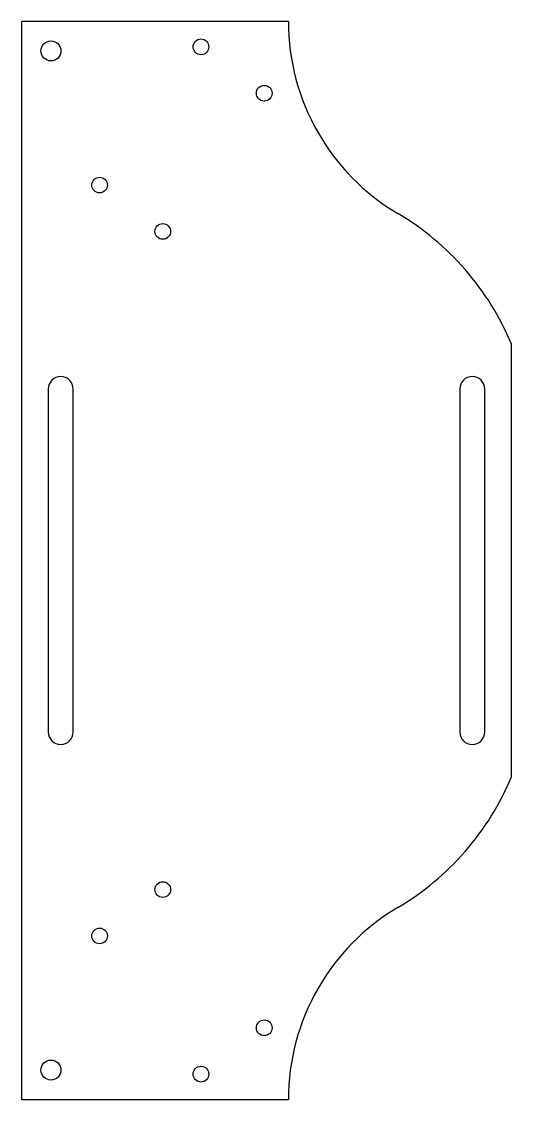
# Model space of a CAD drawing. Header units: millimetres. Extents: x -50 to 50, y -110 to 110.
import ezdxf

# ---------------------------------------------------------------- set-up
doc = ezdxf.new("R2010")
doc.units = ezdxf.units.MM

msp = doc.modelspace()

# ---------------------------------------------------------------- linework, layer by layer
at = {"color": 7, "linetype": 'Continuous', "lineweight": 25}
for p, q in [((4.47, 110), (-50, 110)), ((-50, 110), (-50, -110)), ((50, -44.18), (50, 44.18)), ((-44.55, 35), (-44.55, -35)), ((-39.45, -35), (-39.45, 35)), ((39.45, 35), (39.45, -35)), ((44.55, -35), (44.55, 35)), ((-50, -110), (4.47, -110))]:
    msp.add_line(p, q, dxfattribs=at)
for centre, radius in [((-44, 104), 2.05), ((-13.38, 104.84), 1.6), ((-0.47, 95.38), 1.6), ((-34.07, 76.62), 1.6), ((-21.17, 67.16), 1.6), ((-21.17, -67.16), 1.6), ((-34.07, -76.62), 1.6), ((-0.47, -95.38), 1.6), ((-44, -104), 2.05), ((-13.38, -104.84), 1.6)]:
    msp.add_circle(centre, radius, dxfattribs=at)
for centre, radius, start, end in [((50, 110), 45.53, 180, 239.4255), ((-1.59, 22.68), 55.89, 22.6225, 59.4255), ((-42, 35), 2.55, 0, 180), ((42, 35), 2.55, 0, 180), ((-42, -35), 2.55, 180, 0), ((42, -35), 2.55, 180, 0), ((-1.59, -22.68), 55.89, 300.5745, 337.3775), ((50, -110), 45.53, 120.5745, 180)]:
    msp.add_arc(centre, radius, start, end, dxfattribs=at)

doc.saveas('drawing.dxf')
